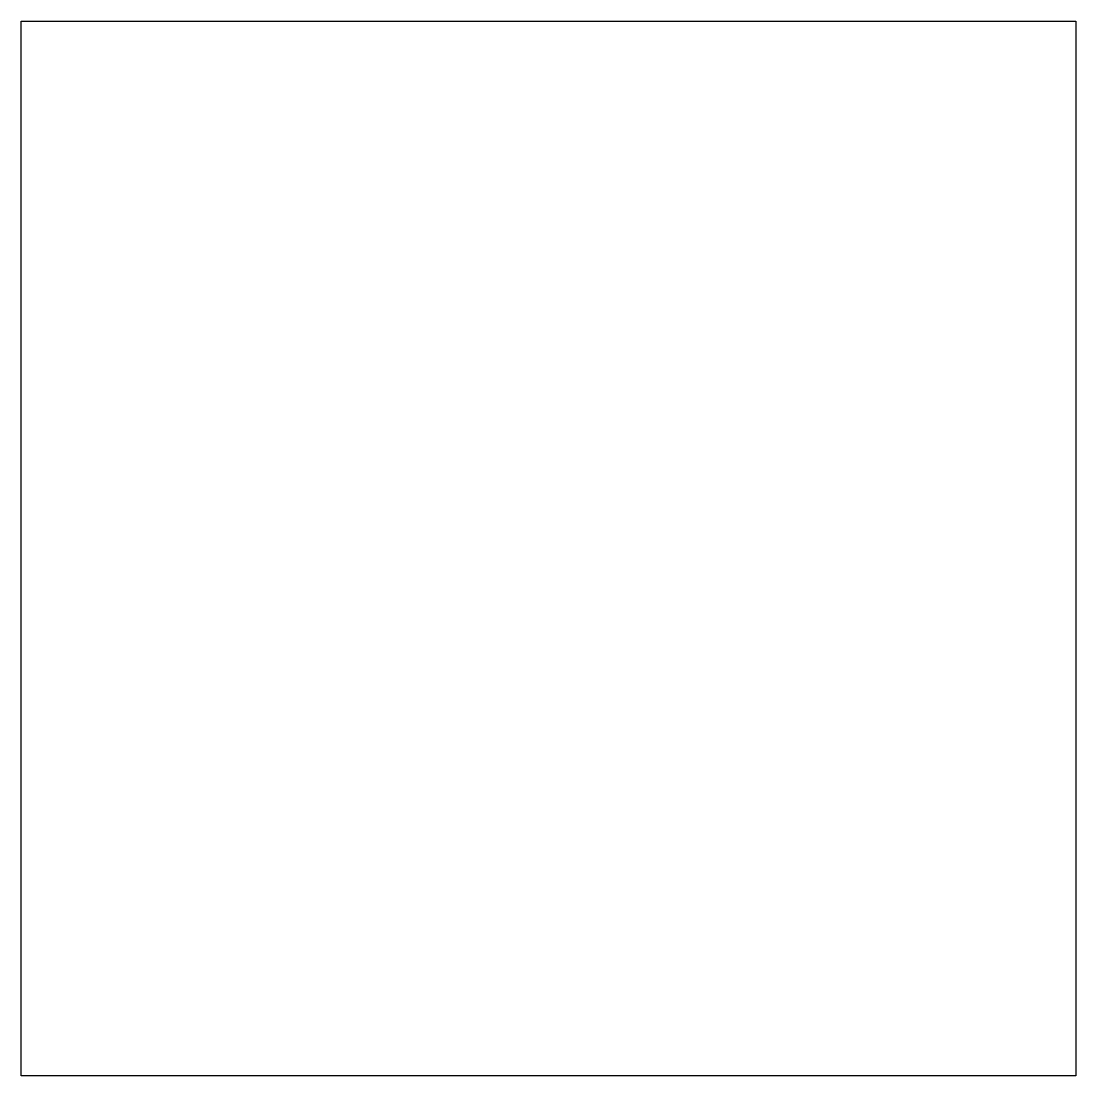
# Model space of a CAD drawing. Header units: millimetres. Extents: x 0 to 400, y 0 to 400.
import ezdxf

# ---------------------------------------------------------------- set-up
doc = ezdxf.new("R2010")
doc.units = ezdxf.units.MM
doc.layers.get('0').update_dxf_attribs({"linetype": 'CONTINUOUS'})

msp = doc.modelspace()

# ---------------------------------------------------------------- linework, layer by layer
at = {"color": 7}
msp.add_lwpolyline([(0.132217, 399.867795), (399.867817, 399.867795), (399.867817, 0.132195), (0.132217, 0.132195)], close=True, dxfattribs=at)

doc.saveas('drawing.dxf')
